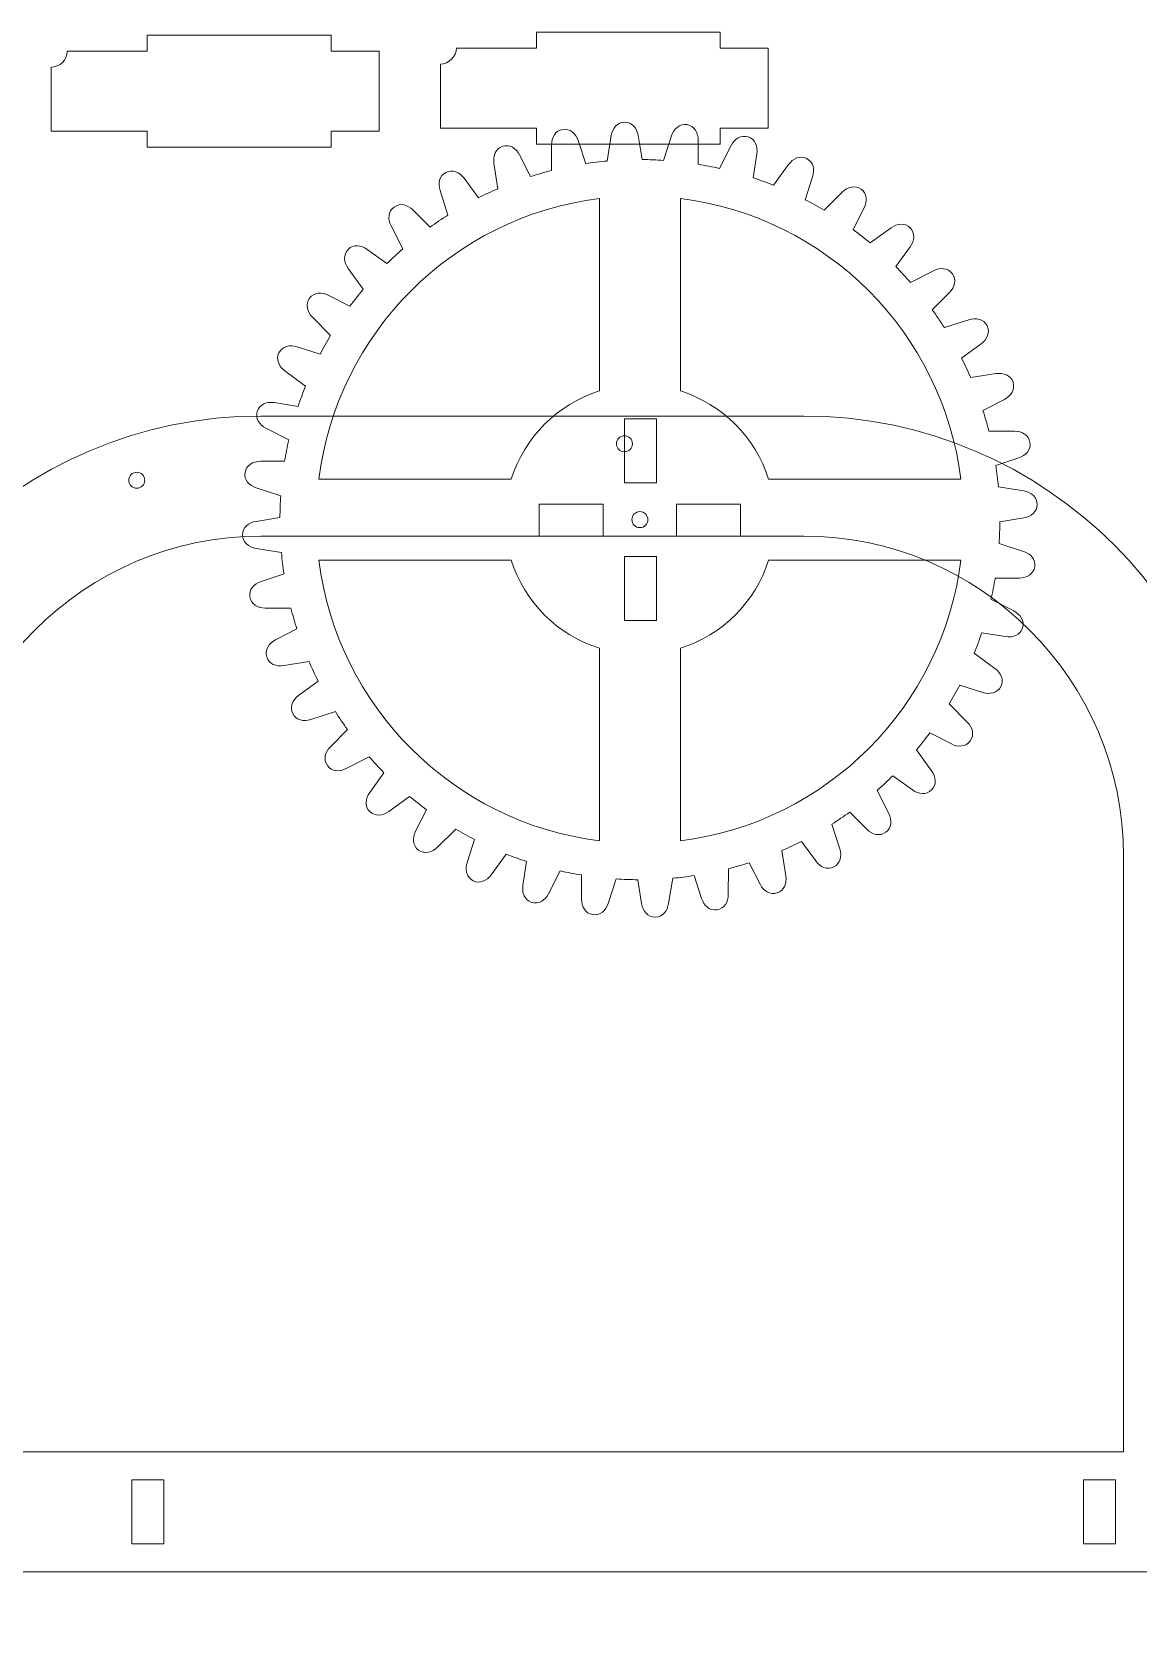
# Model space of a CAD drawing. Header units: centimetres. Extents: x -28.1 to 23.2, y -8.5 to 67.8.
# Drawn here: x -11.84 to 1.99, y 11.16 to 31.16 of the extents above; entities that cross this region are included whole.
import ezdxf

# ---------------------------------------------------------------- set-up
doc = ezdxf.new("R2010")
doc.units = ezdxf.units.CM
doc.header["$MEASUREMENT"] = 0
doc.layers.add('Layer 1', color=7, linetype='Continuous')

msp = doc.modelspace()

# ---------------------------------------------------------------- linework, layer by layer
at = {"layer": 'Layer 1', "color": 250, "lineweight": 9}
for points, knots in [([(-8.09646, 30.91839), (-8.09646, 30.91839), (-7.49646, 30.91839), (-7.49646, 30.91839), (-7.49646, 30.91839), (-7.49646, 30.91839), (-7.49646, 29.91839), (-7.49646, 29.91839), (-7.49646, 29.91839), (-7.49646, 29.91839), (-8.09646, 29.91839), (-8.09646, 29.91839), (-8.09646, 29.91839), (-8.09646, 29.91839), (-8.09646, 29.71839), (-8.09646, 29.71839), (-8.09646, 29.71839), (-8.09646, 29.71839), (-10.39646, 29.71839), (-10.39646, 29.71839), (-10.39646, 29.71839), (-10.39646, 29.71839), (-10.39646, 29.91839), (-10.39646, 29.91839), (-10.39646, 29.91839), (-10.39646, 29.91839), (-11.59646, 29.91839), (-11.59646, 29.91839), (-11.59646, 29.91839), (-11.59646, 29.91839), (-11.59646, 30.46839), (-11.59646, 30.46839), (-11.59646, 30.46839), (-11.59646, 30.46839), (-11.59646, 30.71839), (-11.59646, 30.71839), (-11.59646, 30.71839), (-11.486, 30.71839), (-11.39646, 30.80794), (-11.39646, 30.91839), (-11.39646, 30.91839), (-11.39646, 30.91839), (-11.14646, 30.91839), (-11.14646, 30.91839), (-11.14646, 30.91839), (-11.14646, 30.91839), (-10.39646, 30.91839), (-10.39646, 30.91839), (-10.39646, 30.91839), (-10.39646, 30.91839), (-10.39646, 31.11839), (-10.39646, 31.11839), (-10.39646, 31.11839), (-10.39646, 31.11839), (-8.09646, 31.11839), (-8.09646, 31.11839), (-8.09646, 31.11839), (-8.09646, 31.11839), (-8.09646, 30.91839), (-8.09646, 30.91839)], [0, 0, 0, 0, 0.0625, 0.0625, 0.0625, 0.0625, 0.125, 0.125, 0.125, 0.125, 0.1875, 0.1875, 0.1875, 0.1875, 0.25, 0.25, 0.25, 0.25, 0.3125, 0.3125, 0.3125, 0.3125, 0.375, 0.375, 0.375, 0.375, 0.4375, 0.4375, 0.4375, 0.4375, 0.5, 0.5, 0.5, 0.5, 0.5625, 0.5625, 0.5625, 0.5625, 0.625, 0.625, 0.625, 0.625, 0.6875, 0.6875, 0.6875, 0.6875, 0.75, 0.75, 0.75, 0.75, 0.8125, 0.8125, 0.8125, 0.8125, 0.875, 0.875, 0.875, 0.875, 1, 1, 1, 1]), ([(-3.23019, 30.95807), (-3.23019, 30.95807), (-2.63019, 30.95807), (-2.63019, 30.95807), (-2.63019, 30.95807), (-2.63019, 30.95807), (-2.63019, 29.95807), (-2.63019, 29.95807), (-2.63019, 29.95807), (-2.63019, 29.95807), (-3.23019, 29.95807), (-3.23019, 29.95807), (-3.23019, 29.95807), (-3.23019, 29.95807), (-3.23019, 29.75807), (-3.23019, 29.75807), (-3.23019, 29.75807), (-3.23019, 29.75807), (-5.53019, 29.75807), (-5.53019, 29.75807), (-5.53019, 29.75807), (-5.53019, 29.75807), (-5.53019, 29.95807), (-5.53019, 29.95807), (-5.53019, 29.95807), (-5.53019, 29.95807), (-6.73019, 29.95807), (-6.73019, 29.95807), (-6.73019, 29.95807), (-6.73019, 29.95807), (-6.73019, 30.50807), (-6.73019, 30.50807), (-6.73019, 30.50807), (-6.73019, 30.50807), (-6.73019, 30.75807), (-6.73019, 30.75807), (-6.73019, 30.75807), (-6.61973, 30.75807), (-6.53019, 30.84762), (-6.53019, 30.95807), (-6.53019, 30.95807), (-6.53019, 30.95807), (-6.28019, 30.95807), (-6.28019, 30.95807), (-6.28019, 30.95807), (-6.28019, 30.95807), (-5.53019, 30.95807), (-5.53019, 30.95807), (-5.53019, 30.95807), (-5.53019, 30.95807), (-5.53019, 31.15807), (-5.53019, 31.15807), (-5.53019, 31.15807), (-5.53019, 31.15807), (-3.23019, 31.15807), (-3.23019, 31.15807), (-3.23019, 31.15807), (-3.23019, 31.15807), (-3.23019, 30.95807), (-3.23019, 30.95807)], [0, 0, 0, 0, 0.0625, 0.0625, 0.0625, 0.0625, 0.125, 0.125, 0.125, 0.125, 0.1875, 0.1875, 0.1875, 0.1875, 0.25, 0.25, 0.25, 0.25, 0.3125, 0.3125, 0.3125, 0.3125, 0.375, 0.375, 0.375, 0.375, 0.4375, 0.4375, 0.4375, 0.4375, 0.5, 0.5, 0.5, 0.5, 0.5625, 0.5625, 0.5625, 0.5625, 0.625, 0.625, 0.625, 0.625, 0.6875, 0.6875, 0.6875, 0.6875, 0.75, 0.75, 0.75, 0.75, 0.8125, 0.8125, 0.8125, 0.8125, 0.875, 0.875, 0.875, 0.875, 1, 1, 1, 1]), ([(-4.20915, 29.56358), (-4.11861, 29.56306), (-4.02869, 29.55985), (-3.9395, 29.55405), (-3.9395, 29.55405), (-3.9395, 29.55405), (-3.8394, 29.85987), (-3.8394, 29.85987), (-3.8394, 29.85987), (-3.81052, 29.94808), (-3.73802, 30.01462), (-3.64642, 30.00008), (-3.64642, 30.00008), (-3.64642, 30.00008), (-3.64642, 30.00008), (-3.64642, 30.00008), (-3.64642, 30.00008), (-3.55477, 29.98555), (-3.50641, 29.89983), (-3.50619, 29.80707), (-3.50619, 29.80707), (-3.50619, 29.80707), (-3.50554, 29.50469), (-3.50554, 29.50469), (-3.50554, 29.50469), (-3.41624, 29.49011), (-3.32783, 29.4729), (-3.24039, 29.45314), (-3.24039, 29.45314), (-3.24039, 29.45314), (-3.09403, 29.73884), (-3.09403, 29.73884), (-3.09403, 29.73884), (-3.0517, 29.82145), (-2.96968, 29.87583), (-2.88149, 29.84714), (-2.88149, 29.84714), (-2.88149, 29.84714), (-2.88149, 29.84714), (-2.88149, 29.84714), (-2.88149, 29.84714), (-2.79324, 29.81845), (-2.75888, 29.72622), (-2.77318, 29.63457), (-2.77318, 29.63457), (-2.77318, 29.63457), (-2.81977, 29.33623), (-2.81977, 29.33623), (-2.81977, 29.33623), (-2.73399, 29.3078), (-2.64934, 29.27688), (-2.56594, 29.24351), (-2.56594, 29.24351), (-2.56594, 29.24351), (-2.37676, 29.5027), (-2.37676, 29.5027), (-2.37676, 29.5027), (-2.32203, 29.57767), (-2.23252, 29.61855), (-2.1499, 29.57642), (-2.1499, 29.57642), (-2.1499, 29.57642), (-2.1499, 29.57642), (-2.1499, 29.57642), (-2.1499, 29.57642), (-2.06722, 29.53428), (-2.04771, 29.43781), (-2.07618, 29.34952), (-2.07618, 29.34952), (-2.07618, 29.34952), (-2.16899, 29.06176), (-2.16899, 29.06176), (-2.16899, 29.06176), (-2.08893, 29.02027), (-2.01027, 28.97647), (-1.93312, 28.9304), (-1.93312, 28.9304), (-1.93312, 28.9304), (-1.70527, 29.15726), (-1.70527, 29.15726), (-1.70527, 29.15726), (-1.63948, 29.22275), (-1.54468, 29.24912), (-1.46967, 29.19459), (-1.46967, 29.19459), (-1.46967, 29.19459), (-1.46967, 29.19459), (-1.46967, 29.19459), (-1.46967, 29.19459), (-1.3946, 29.14003), (-1.39042, 29.0417), (-1.43235, 28.95895), (-1.43235, 28.95895), (-1.43235, 28.95895), (-1.56941, 28.68851), (-1.56941, 28.68851), (-1.56941, 28.68851), (-1.49701, 28.63513), (-1.42624, 28.57968), (-1.35724, 28.52216), (-1.35724, 28.52216), (-1.35724, 28.52216), (-1.09608, 28.71103), (-1.09608, 28.71103), (-1.09608, 28.71103), (-1.02086, 28.76542), (-0.9231, 28.77664), (-0.85754, 28.71105), (-0.85754, 28.71105), (-0.85754, 28.71105), (-0.85754, 28.71105), (-0.85754, 28.71105), (-0.85754, 28.71105), (-0.79193, 28.64541), (-0.80319, 28.54764), (-0.85754, 28.47247), (-0.85754, 28.47247), (-0.85754, 28.47247), (-1.0355, 28.22641), (-1.0355, 28.22641), (-1.0355, 28.22641), (-0.97238, 28.1625), (-0.91109, 28.09679), (-0.85185, 28.02922), (-0.85185, 28.02922), (-0.85185, 28.02922), (-0.5642, 28.175), (-0.5642, 28.175), (-0.5642, 28.175), (-0.4814, 28.21695), (-0.38308, 28.21274), (-0.32859, 28.1377), (-0.32859, 28.1377), (-0.32859, 28.1377), (-0.32859, 28.1377), (-0.32859, 28.1377), (-0.32859, 28.1377), (-0.27406, 28.06261), (-0.30047, 27.9678), (-0.36591, 27.90206), (-0.36591, 27.90206), (-0.36591, 27.90206), (-0.57995, 27.68709), (-0.57995, 27.68709), (-0.57995, 27.68709), (-0.52754, 27.61415), (-0.47722, 27.53963), (-0.42916, 27.46352), (-0.42916, 27.46352), (-0.42916, 27.46352), (-0.12273, 27.56236), (-0.12273, 27.56236), (-0.12273, 27.56236), (-0.03439, 27.59084), (0.06206, 27.5713), (0.10414, 27.48866), (0.10414, 27.48866), (0.10414, 27.48866), (0.10414, 27.48866), (0.10414, 27.48866), (0.10414, 27.48866), (0.14626, 27.40597), (0.10534, 27.31646), (0.03042, 27.26176), (0.03042, 27.26176), (0.03042, 27.26176), (-0.21414, 27.08327), (-0.21414, 27.08327), (-0.21414, 27.08327), (-0.17378, 27.00304), (-0.13562, 26.92151), (-0.10001, 26.83862), (-0.10001, 26.83862), (-0.10001, 26.83862), (0.21748, 26.8882), (0.21748, 26.8882), (0.21748, 26.8882), (0.30918, 26.90251), (0.40139, 26.86812), (0.43003, 26.77992), (0.43003, 26.77992), (0.43003, 26.77992), (0.43003, 26.77992), (0.43003, 26.77992), (0.43003, 26.77992), (0.45869, 26.69166), (0.40427, 26.60965), (0.32172, 26.56734), (0.32172, 26.56734), (0.32172, 26.56734), (0.05268, 26.42953), (0.05268, 26.42953), (0.05268, 26.42953), (0.07988, 26.34402), (0.10468, 26.25745), (0.12683, 26.16982), (0.12683, 26.16982), (0.12683, 26.16982), (0.44804, 26.16912), (0.44804, 26.16912), (0.44804, 26.16912), (0.54085, 26.16891), (0.62654, 26.12052), (0.64103, 26.02892), (0.64103, 26.02892), (0.64103, 26.02892), (0.64103, 26.02892), (0.64103, 26.02892), (0.64103, 26.02892), (0.65553, 25.93727), (0.58895, 25.86478), (0.5008, 25.83591), (0.5008, 25.83591), (0.5008, 25.83591), (0.21299, 25.74171), (0.21299, 25.74171), (0.21299, 25.74171), (0.22636, 25.65321), (0.23746, 25.56396), (0.2456, 25.47385), (0.2456, 25.47385), (0.2456, 25.47385), (0.56327, 25.42283), (0.56327, 25.42283), (0.56327, 25.42283), (0.6549, 25.4081), (0.73197, 25.3469), (0.73195, 25.25416), (0.73195, 25.25416), (0.73195, 25.25416), (0.73195, 25.25416), (0.73195, 25.25416), (0.73195, 25.25416), (0.73193, 25.16137), (0.65483, 25.10019), (0.56325, 25.08547), (0.56325, 25.08547), (0.56325, 25.08547), (0.2643, 25.03746), (0.2643, 25.03746), (0.2643, 25.03746), (0.26378, 24.94688), (0.26059, 24.85694), (0.25478, 24.76771), (0.25478, 24.76771), (0.25478, 24.76771), (0.56034, 24.6677), (0.56034, 24.6677), (0.56034, 24.6677), (0.64853, 24.63882), (0.71508, 24.56631), (0.70055, 24.47472), (0.70055, 24.47472), (0.70055, 24.47472), (0.70055, 24.47472), (0.70055, 24.47472), (0.70055, 24.47472), (0.68602, 24.38307), (0.6003, 24.33471), (0.50754, 24.3345), (0.50754, 24.3345), (0.50754, 24.3345), (0.20541, 24.33385), (0.20541, 24.33385), (0.20541, 24.33385), (0.19083, 24.24451), (0.17362, 24.15605), (0.15385, 24.06856), (0.15385, 24.06856), (0.15385, 24.06856), (0.43931, 23.92233), (0.43931, 23.92233), (0.43931, 23.92233), (0.5219, 23.88), (0.57629, 23.79798), (0.54761, 23.70979), (0.54761, 23.70979), (0.54761, 23.70979), (0.54761, 23.70979), (0.54761, 23.70979), (0.54761, 23.70979), (0.51892, 23.62154), (0.42669, 23.58718), (0.33504, 23.60149), (0.33504, 23.60149), (0.33504, 23.60149), (0.03694, 23.64804), (0.03694, 23.64804), (0.03694, 23.64804), (0.0085, 23.56222), (-0.02244, 23.47754), (-0.05583, 23.3941), (-0.05583, 23.3941), (-0.05583, 23.3941), (0.20317, 23.20506), (0.20317, 23.20506), (0.20317, 23.20506), (0.27812, 23.15034), (0.31901, 23.06082), (0.27689, 22.9782), (0.27689, 22.9782), (0.27689, 22.9782), (0.27689, 22.9782), (0.27689, 22.9782), (0.27689, 22.9782), (0.23475, 22.89552), (0.13828, 22.87601), (0.05, 22.90449), (0.05, 22.90449), (0.05, 22.90449), (-0.23759, 22.99724), (-0.23759, 22.99724), (-0.23759, 22.99724), (-0.27909, 22.91716), (-0.3229, 22.83847), (-0.36899, 22.76129), (-0.36899, 22.76129), (-0.36899, 22.76129), (-0.14227, 22.53357), (-0.14227, 22.53357), (-0.14227, 22.53357), (-0.0768, 22.46779), (-0.05042, 22.37298), (-0.10494, 22.29797), (-0.10494, 22.29797), (-0.10494, 22.29797), (-0.10494, 22.29797), (-0.10494, 22.29797), (-0.10494, 22.29797), (-0.1595, 22.2229), (-0.25782, 22.21872), (-0.34056, 22.26066), (-0.34056, 22.26066), (-0.34056, 22.26066), (-0.61085, 22.39764), (-0.61085, 22.39764), (-0.61085, 22.39764), (-0.66425, 22.32522), (-0.71972, 22.25442), (-0.77726, 22.1854), (-0.77726, 22.1854), (-0.77726, 22.1854), (-0.58849, 21.92438), (-0.58849, 21.92438), (-0.58849, 21.92438), (-0.53411, 21.84917), (-0.52289, 21.7514), (-0.58847, 21.68584), (-0.58847, 21.68584), (-0.58847, 21.68584), (-0.58847, 21.68584), (-0.58847, 21.68584), (-0.58847, 21.68584), (-0.65411, 21.62023), (-0.75188, 21.63149), (-0.82704, 21.68585), (-0.82704, 21.68585), (-0.82704, 21.68585), (-1.073, 21.86374), (-1.073, 21.86374), (-1.073, 21.86374), (-1.13692, 21.8006), (-1.20266, 21.7393), (-1.27025, 21.68006), (-1.27025, 21.68006), (-1.27025, 21.68006), (-1.12452, 21.3925), (-1.12452, 21.3925), (-1.12452, 21.3925), (-1.08258, 21.30971), (-1.08679, 21.21139), (-1.16182, 21.15689), (-1.16182, 21.15689), (-1.16182, 21.15689), (-1.16182, 21.15689), (-1.16182, 21.15689), (-1.16182, 21.15689), (-1.23691, 21.10236), (-1.33172, 21.12877), (-1.39745, 21.19422), (-1.39745, 21.19422), (-1.39745, 21.19422), (-1.6124, 21.40824), (-1.6124, 21.40824), (-1.6124, 21.40824), (-1.68534, 21.35584), (-1.75987, 21.3055), (-1.83598, 21.25744), (-1.83598, 21.25744), (-1.83598, 21.25744), (-1.73716, 20.95102), (-1.73716, 20.95102), (-1.73716, 20.95102), (-1.70868, 20.86269), (-1.72822, 20.76624), (-1.81086, 20.72415), (-1.81086, 20.72415), (-1.81086, 20.72415), (-1.81086, 20.72415), (-1.81086, 20.72415), (-1.81086, 20.72415), (-1.89355, 20.68203), (-1.98306, 20.72295), (-2.03774, 20.79788), (-2.03774, 20.79788), (-2.03774, 20.79788), (-2.21623, 21.04242), (-2.21623, 21.04242), (-2.21623, 21.04242), (-2.29647, 21.00207), (-2.378, 20.9639), (-2.4609, 20.92829), (-2.4609, 20.92829), (-2.4609, 20.92829), (-2.41132, 20.61081), (-2.41132, 20.61081), (-2.41132, 20.61081), (-2.39701, 20.51912), (-2.43139, 20.42691), (-2.5196, 20.39826), (-2.5196, 20.39826), (-2.5196, 20.39826), (-2.5196, 20.39826), (-2.5196, 20.39826), (-2.5196, 20.39826), (-2.60786, 20.3696), (-2.68987, 20.42402), (-2.73215, 20.50658), (-2.73215, 20.50658), (-2.73215, 20.50658), (-2.86998, 20.77563), (-2.86998, 20.77563), (-2.86998, 20.77563), (-2.95549, 20.74843), (-3.04206, 20.72361), (-3.1297, 20.70147), (-3.1297, 20.70147), (-3.1297, 20.70147), (-3.1304, 20.38025), (-3.1304, 20.38025), (-3.1304, 20.38025), (-3.13061, 20.28745), (-3.17899, 20.20176), (-3.2706, 20.18726), (-3.2706, 20.18726), (-3.2706, 20.18726), (-3.2706, 20.18726), (-3.2706, 20.18726), (-3.2706, 20.18726), (-3.36225, 20.17276), (-3.43474, 20.23934), (-3.46358, 20.32749), (-3.46358, 20.32749), (-3.46358, 20.32749), (-3.5578, 20.61531), (-3.5578, 20.61531), (-3.5578, 20.61531), (-3.6463, 20.60194), (-3.73555, 20.59083), (-3.82567, 20.58269), (-3.82567, 20.58269), (-3.82567, 20.58269), (-3.87669, 20.26502), (-3.87669, 20.26502), (-3.87669, 20.26502), (-3.89142, 20.1734), (-3.95261, 20.09633), (-4.04536, 20.09634), (-4.04536, 20.09634), (-4.04536, 20.09634), (-4.04536, 20.09634), (-4.04536, 20.09634), (-4.04536, 20.09634), (-4.13815, 20.09635), (-4.19933, 20.17346), (-4.21402, 20.26503), (-4.21402, 20.26503), (-4.21402, 20.26503), (-4.26205, 20.56399), (-4.26205, 20.56399), (-4.26205, 20.56399), (-4.35263, 20.56451), (-4.44258, 20.5677), (-4.53181, 20.57351), (-4.53181, 20.57351), (-4.53181, 20.57351), (-4.63182, 20.26795), (-4.63182, 20.26795), (-4.63182, 20.26795), (-4.6607, 20.17977), (-4.73319, 20.11322), (-4.8248, 20.12774), (-4.8248, 20.12774), (-4.8248, 20.12774), (-4.8248, 20.12774), (-4.8248, 20.12774), (-4.8248, 20.12774), (-4.91645, 20.14226), (-4.96481, 20.22799), (-4.965, 20.32074), (-4.965, 20.32074), (-4.965, 20.32074), (-4.96566, 20.62287), (-4.96566, 20.62287), (-4.96566, 20.62287), (-5.05501, 20.63745), (-5.14348, 20.65467), (-5.23097, 20.67444), (-5.23097, 20.67444), (-5.23097, 20.67444), (-5.37719, 20.38898), (-5.37719, 20.38898), (-5.37719, 20.38898), (-5.41951, 20.3064), (-5.50152, 20.25201), (-5.58973, 20.28068), (-5.58973, 20.28068), (-5.58973, 20.28068), (-5.58973, 20.28068), (-5.58973, 20.28068), (-5.58973, 20.28068), (-5.67798, 20.30936), (-5.71234, 20.4016), (-5.69801, 20.49324), (-5.69801, 20.49324), (-5.69801, 20.49324), (-5.65147, 20.79133), (-5.65147, 20.79133), (-5.65147, 20.79133), (-5.73729, 20.81977), (-5.82198, 20.85073), (-5.90543, 20.88412), (-5.90543, 20.88412), (-5.90543, 20.88412), (-6.09446, 20.62512), (-6.09446, 20.62512), (-6.09446, 20.62512), (-6.14917, 20.55018), (-6.23868, 20.50928), (-6.32132, 20.5514), (-6.32132, 20.5514), (-6.32132, 20.5514), (-6.32132, 20.5514), (-6.32132, 20.5514), (-6.32132, 20.5514), (-6.404, 20.59353), (-6.42351, 20.69001), (-6.39502, 20.77828), (-6.39502, 20.77828), (-6.39502, 20.77828), (-6.30227, 21.06588), (-6.30227, 21.06588), (-6.30227, 21.06588), (-6.38235, 21.10739), (-6.46105, 21.15121), (-6.53823, 21.1973), (-6.53823, 21.1973), (-6.53823, 21.1973), (-6.76595, 20.97056), (-6.76595, 20.97056), (-6.76595, 20.97056), (-6.83171, 20.9051), (-6.92652, 20.8787), (-7.00155, 20.93323), (-7.00155, 20.93323), (-7.00155, 20.93323), (-7.00155, 20.93323), (-7.00155, 20.93323), (-7.00155, 20.93323), (-7.07662, 20.98778), (-7.0808, 21.08612), (-7.03885, 21.16885), (-7.03885, 21.16885), (-7.03885, 21.16885), (-6.90187, 21.43915), (-6.90187, 21.43915), (-6.90187, 21.43915), (-6.97429, 21.49254), (-7.0451, 21.54802), (-7.11412, 21.60557), (-7.11412, 21.60557), (-7.11412, 21.60557), (-7.37514, 21.41679), (-7.37514, 21.41679), (-7.37514, 21.41679), (-7.45033, 21.36242), (-7.5481, 21.35118), (-7.61368, 21.41677), (-7.61368, 21.41677), (-7.61368, 21.41677), (-7.61368, 21.41677), (-7.61368, 21.41677), (-7.61368, 21.41677), (-7.67929, 21.4824), (-7.66803, 21.58018), (-7.61366, 21.65533), (-7.61366, 21.65533), (-7.61366, 21.65533), (-7.43577, 21.90131), (-7.43577, 21.90131), (-7.43577, 21.90131), (-7.49891, 21.96524), (-7.56021, 22.03097), (-7.61946, 22.09856), (-7.61946, 22.09856), (-7.61946, 22.09856), (-7.90702, 21.95282), (-7.90702, 21.95282), (-7.90702, 21.95282), (-7.98979, 21.91088), (-8.08812, 21.91508), (-8.14263, 21.99012), (-8.14263, 21.99012), (-8.14263, 21.99012), (-8.14263, 21.99012), (-8.14263, 21.99012), (-8.14263, 21.99012), (-8.19716, 22.0652), (-8.17075, 22.16002), (-8.10529, 22.22574), (-8.10529, 22.22574), (-8.10529, 22.22574), (-7.89127, 22.44069), (-7.89127, 22.44069), (-7.89127, 22.44069), (-7.94368, 22.51364), (-7.99402, 22.58817), (-8.04208, 22.66429), (-8.04208, 22.66429), (-8.04208, 22.66429), (-8.3485, 22.56546), (-8.3485, 22.56546), (-8.3485, 22.56546), (-8.43681, 22.53698), (-8.53328, 22.55651), (-8.57537, 22.63916), (-8.57537, 22.63916), (-8.57537, 22.63916), (-8.57537, 22.63916), (-8.57537, 22.63916), (-8.57537, 22.63916), (-8.61749, 22.72184), (-8.57657, 22.81136), (-8.50164, 22.86603), (-8.50164, 22.86603), (-8.50164, 22.86603), (-8.25709, 23.04452), (-8.25709, 23.04452), (-8.25709, 23.04452), (-8.29745, 23.12477), (-8.33562, 23.20631), (-8.37123, 23.28921), (-8.37123, 23.28921), (-8.37123, 23.28921), (-8.68871, 23.23962), (-8.68871, 23.23962), (-8.68871, 23.23962), (-8.78039, 23.2253), (-8.87261, 23.25968), (-8.90126, 23.3479), (-8.90126, 23.3479), (-8.90126, 23.3479), (-8.90126, 23.3479), (-8.90126, 23.3479), (-8.90126, 23.3479), (-8.92992, 23.43615), (-8.8755, 23.51817), (-8.79294, 23.56044), (-8.79294, 23.56044), (-8.79294, 23.56044), (-8.52389, 23.69827), (-8.52389, 23.69827), (-8.52389, 23.69827), (-8.5511, 23.78378), (-8.5759, 23.87036), (-8.59805, 23.95801), (-8.59805, 23.95801), (-8.59805, 23.95801), (-8.91927, 23.9587), (-8.91927, 23.9587), (-8.91927, 23.9587), (-9.01206, 23.9589), (-9.09776, 24.00728), (-9.11226, 24.0989), (-9.11226, 24.0989), (-9.11226, 24.0989), (-9.11226, 24.0989), (-9.11226, 24.0989), (-9.11226, 24.0989), (-9.12676, 24.19054), (-9.06018, 24.26304), (-8.97203, 24.29187), (-8.97203, 24.29187), (-8.97203, 24.29187), (-8.68421, 24.38609), (-8.68421, 24.38609), (-8.68421, 24.38609), (-8.69758, 24.4746), (-8.70869, 24.56386), (-8.71683, 24.65398), (-8.71683, 24.65398), (-8.71683, 24.65398), (-9.0345, 24.70499), (-9.0345, 24.70499), (-9.0345, 24.70499), (-9.12611, 24.71971), (-9.20319, 24.7809), (-9.20318, 24.87366), (-9.20318, 24.87366), (-9.20318, 24.87366), (-9.20318, 24.87366), (-9.20318, 24.87366), (-9.20318, 24.87366), (-9.20317, 24.96644), (-9.12606, 25.02763), (-9.03449, 25.04231), (-9.03449, 25.04231), (-9.03449, 25.04231), (-8.73553, 25.09034), (-8.73553, 25.09034), (-8.73553, 25.09034), (-8.73501, 25.18093), (-8.73182, 25.27088), (-8.72601, 25.36012), (-8.72601, 25.36012), (-8.72601, 25.36012), (-9.03157, 25.46012), (-9.03157, 25.46012), (-9.03157, 25.46012), (-9.11974, 25.48899), (-9.1863, 25.56148), (-9.17178, 25.6531), (-9.17178, 25.6531), (-9.17178, 25.6531), (-9.17178, 25.6531), (-9.17178, 25.6531), (-9.17178, 25.6531), (-9.15726, 25.74474), (-9.07153, 25.79311), (-8.97879, 25.79329), (-8.97879, 25.79329), (-8.97879, 25.79329), (-8.67665, 25.79395), (-8.67665, 25.79395), (-8.67665, 25.79395), (-8.66206, 25.88331), (-8.64485, 25.97178), (-8.62508, 26.05928), (-8.62508, 26.05928), (-8.62508, 26.05928), (-8.91054, 26.20549), (-8.91054, 26.20549), (-8.91054, 26.20549), (-8.99311, 26.2478), (-9.04751, 26.32981), (-9.01884, 26.41803), (-9.01884, 26.41803), (-9.01884, 26.41803), (-9.01884, 26.41803), (-9.01884, 26.41803), (-9.01884, 26.41803), (-8.99016, 26.50627), (-8.89792, 26.54064), (-8.80629, 26.52631), (-8.80629, 26.52631), (-8.80629, 26.52631), (-8.50819, 26.47976), (-8.50819, 26.47976), (-8.50819, 26.47976), (-8.47974, 26.56559), (-8.44879, 26.65029), (-8.4154, 26.73375), (-8.4154, 26.73375), (-8.4154, 26.73375), (-8.6744, 26.92276), (-8.6744, 26.92276), (-8.6744, 26.92276), (-8.74934, 26.97746), (-8.79024, 27.06697), (-8.74812, 27.14962), (-8.74812, 27.14962), (-8.74812, 27.14962), (-8.74812, 27.14962), (-8.74812, 27.14962), (-8.74812, 27.14962), (-8.70599, 27.23229), (-8.60951, 27.25181), (-8.52125, 27.22332), (-8.52125, 27.22332), (-8.52125, 27.22332), (-8.23367, 27.13056), (-8.23367, 27.13056), (-8.23367, 27.13056), (-8.19215, 27.21066), (-8.14833, 27.28937), (-8.10223, 27.36656), (-8.10223, 27.36656), (-8.10223, 27.36656), (-8.32896, 27.59425), (-8.32896, 27.59425), (-8.32896, 27.59425), (-8.39442, 27.66), (-8.42082, 27.75481), (-8.36629, 27.82985), (-8.36629, 27.82985), (-8.36629, 27.82985), (-8.36629, 27.82985), (-8.36629, 27.82985), (-8.36629, 27.82985), (-8.31174, 27.90491), (-8.2134, 27.9091), (-8.13068, 27.86716), (-8.13068, 27.86716), (-8.13068, 27.86716), (-7.86039, 27.73017), (-7.86039, 27.73017), (-7.86039, 27.73017), (-7.80698, 27.8026), (-7.75151, 27.87342), (-7.69395, 27.94245), (-7.69395, 27.94245), (-7.69395, 27.94245), (-7.88273, 28.20344), (-7.88273, 28.20344), (-7.88273, 28.20344), (-7.9371, 28.27862), (-7.94834, 28.37639), (-7.88275, 28.44198), (-7.88275, 28.44198), (-7.88275, 28.44198), (-7.88275, 28.44198), (-7.88275, 28.44198), (-7.88275, 28.44198), (-7.81713, 28.50758), (-7.71934, 28.49633), (-7.6442, 28.44197), (-7.6442, 28.44197), (-7.6442, 28.44197), (-7.39824, 28.26407), (-7.39824, 28.26407), (-7.39824, 28.26407), (-7.33431, 28.32721), (-7.26855, 28.38853), (-7.20095, 28.44779), (-7.20095, 28.44779), (-7.20095, 28.44779), (-7.3467, 28.73532), (-7.3467, 28.73532), (-7.3467, 28.73532), (-7.38864, 28.81808), (-7.38444, 28.91641), (-7.3094, 28.97093), (-7.3094, 28.97093), (-7.3094, 28.97093), (-7.3094, 28.97093), (-7.3094, 28.97093), (-7.3094, 28.97093), (-7.23433, 29.02546), (-7.1395, 28.99905), (-7.07379, 28.9336), (-7.07379, 28.9336), (-7.07379, 28.9336), (-6.85885, 28.71958), (-6.85885, 28.71958), (-6.85885, 28.71958), (-6.78589, 28.772), (-6.71135, 28.82234), (-6.63522, 28.87041), (-6.63522, 28.87041), (-6.63522, 28.87041), (-6.73406, 29.1768), (-6.73406, 29.1768), (-6.73406, 29.1768), (-6.76254, 29.2651), (-6.74301, 29.36156), (-6.66036, 29.40367), (-6.66036, 29.40367), (-6.66036, 29.40367), (-6.66036, 29.40367), (-6.66036, 29.40367), (-6.66036, 29.40367), (-6.57769, 29.44579), (-6.48816, 29.40487), (-6.43349, 29.32995), (-6.43349, 29.32995), (-6.43349, 29.32995), (-6.25502, 29.08539), (-6.25502, 29.08539), (-6.25502, 29.08539), (-6.17476, 29.12576), (-6.09321, 29.16393), (-6.0103, 29.19955), (-6.0103, 29.19955), (-6.0103, 29.19955), (-6.0599, 29.51701), (-6.0599, 29.51701), (-6.0599, 29.51701), (-6.07422, 29.60868), (-6.03984, 29.70089), (-5.95162, 29.72956), (-5.95162, 29.72956), (-5.95162, 29.72956), (-5.95162, 29.72956), (-5.95162, 29.72956), (-5.95162, 29.72956), (-5.86338, 29.75822), (-5.78135, 29.7038), (-5.73908, 29.62125), (-5.73908, 29.62125), (-5.73908, 29.62125), (-5.60127, 29.3522), (-5.60127, 29.3522), (-5.60127, 29.3522), (-5.51574, 29.37941), (-5.42915, 29.40422), (-5.34149, 29.42637), (-5.34149, 29.42637), (-5.34149, 29.42637), (-5.34082, 29.74757), (-5.34082, 29.74757), (-5.34082, 29.74757), (-5.34062, 29.84035), (-5.29224, 29.92604), (-5.20062, 29.94056), (-5.20062, 29.94056), (-5.20062, 29.94056), (-5.20062, 29.94056), (-5.20062, 29.94056), (-5.20062, 29.94056), (-5.10899, 29.95506), (-5.03648, 29.88848), (-5.00764, 29.80034), (-5.00764, 29.80034), (-5.00764, 29.80034), (-4.91345, 29.51252), (-4.91345, 29.51252), (-4.91345, 29.51252), (-4.82493, 29.52589), (-4.73565, 29.537), (-4.64552, 29.54514), (-4.64552, 29.54514), (-4.64552, 29.54514), (-4.59453, 29.8628), (-4.59453, 29.8628), (-4.59453, 29.8628), (-4.57982, 29.95441), (-4.51863, 30.03147), (-4.42586, 30.03148), (-4.42586, 30.03148), (-4.42586, 30.03148), (-4.42586, 30.03148), (-4.42586, 30.03148), (-4.42586, 30.03148), (-4.33309, 30.03147), (-4.27189, 29.95436), (-4.25719, 29.8628), (-4.25719, 29.8628), (-4.25719, 29.8628), (-4.20915, 29.56358), (-4.20915, 29.56358)], [0, 0, 0, 0, 0.00414938, 0.00414938, 0.00414938, 0.00414938, 0.00829876, 0.00829876, 0.00829876, 0.00829876, 0.01244813, 0.01244813, 0.01244813, 0.01244813, 0.01659751, 0.01659751, 0.01659751, 0.01659751, 0.02074689, 0.02074689, 0.02074689, 0.02074689, 0.02489627, 0.02489627, 0.02489627, 0.02489627, 0.02904564, 0.02904564, 0.02904564, 0.02904564, 0.03319502, 0.03319502, 0.03319502, 0.03319502, 0.0373444, 0.0373444, 0.0373444, 0.0373444, 0.04149378, 0.04149378, 0.04149378, 0.04149378, 0.04564315, 0.04564315, 0.04564315, 0.04564315, 0.04979253, 0.04979253, 0.04979253, 0.04979253, 0.05394191, 0.05394191, 0.05394191, 0.05394191, 0.05809129, 0.05809129, 0.05809129, 0.05809129, 0.06224066, 0.06224066, 0.06224066, 0.06224066, 0.06639004, 0.06639004, 0.06639004, 0.06639004, 0.07053942, 0.07053942, 0.07053942, 0.07053942, 0.0746888, 0.0746888, 0.0746888, 0.0746888, 0.07883817, 0.07883817, 0.07883817, 0.07883817, 0.08298755, 0.08298755, 0.08298755, 0.08298755, 0.08713693, 0.08713693, 0.08713693, 0.08713693, 0.09128631, 0.09128631, 0.09128631, 0.09128631, 0.09543568, 0.09543568, 0.09543568, 0.09543568, 0.09958506, 0.09958506, 0.09958506, 0.09958506, 0.10373444, 0.10373444, 0.10373444, 0.10373444, 0.10788382, 0.10788382, 0.10788382, 0.10788382, 0.1120332, 0.1120332, 0.1120332, 0.1120332, 0.11618257, 0.11618257, 0.11618257, 0.11618257, 0.12033195, 0.12033195, 0.12033195, 0.12033195, 0.12448133, 0.12448133, 0.12448133, 0.12448133, 0.12863071, 0.12863071, 0.12863071, 0.12863071, 0.13278008, 0.13278008, 0.13278008, 0.13278008, 0.13692946, 0.13692946, 0.13692946, 0.13692946, 0.14107884, 0.14107884, 0.14107884, 0.14107884, 0.14522822, 0.14522822, 0.14522822, 0.14522822, 0.14937759, 0.14937759, 0.14937759, 0.14937759, 0.15352697, 0.15352697, 0.15352697, 0.15352697, 0.15767635, 0.15767635, 0.15767635, 0.15767635, 0.16182573, 0.16182573, 0.16182573, 0.16182573, 0.1659751, 0.1659751, 0.1659751, 0.1659751, 0.17012448, 0.17012448, 0.17012448, 0.17012448, 0.17427386, 0.17427386, 0.17427386, 0.17427386, 0.17842324, 0.17842324, 0.17842324, 0.17842324, 0.18257261, 0.18257261, 0.18257261, 0.18257261, 0.18672199, 0.18672199, 0.18672199, 0.18672199, 0.19087137, 0.19087137, 0.19087137, 0.19087137, 0.19502075, 0.19502075, 0.19502075, 0.19502075, 0.19917012, 0.19917012, 0.19917012, 0.19917012, 0.2033195, 0.2033195, 0.2033195, 0.2033195, 0.20746888, 0.20746888, 0.20746888, 0.20746888, 0.21161826, 0.21161826, 0.21161826, 0.21161826, 0.21576763, 0.21576763, 0.21576763, 0.21576763, 0.21991701, 0.21991701, 0.21991701, 0.21991701, 0.22406639, 0.22406639, 0.22406639, 0.22406639, 0.22821577, 0.22821577, 0.22821577, 0.22821577, 0.23236515, 0.23236515, 0.23236515, 0.23236515, 0.23651452, 0.23651452, 0.23651452, 0.23651452, 0.2406639, 0.2406639, 0.2406639, 0.2406639, 0.24481328, 0.24481328, 0.24481328, 0.24481328, 0.24896266, 0.24896266, 0.24896266, 0.24896266, 0.25311203, 0.25311203, 0.25311203, 0.25311203, 0.25726141, 0.25726141, 0.25726141, 0.25726141, 0.26141079, 0.26141079, 0.26141079, 0.26141079, 0.26556017, 0.26556017, 0.26556017, 0.26556017, 0.26970954, 0.26970954, 0.26970954, 0.26970954, 0.27385892, 0.27385892, 0.27385892, 0.27385892, 0.2780083, 0.2780083, 0.2780083, 0.2780083, 0.28215768, 0.28215768, 0.28215768, 0.28215768, 0.28630705, 0.28630705, 0.28630705, 0.28630705, 0.29045643, 0.29045643, 0.29045643, 0.29045643, 0.29460581, 0.29460581, 0.29460581, 0.29460581, 0.29875519, 0.29875519, 0.29875519, 0.29875519, 0.30290456, 0.30290456, 0.30290456, 0.30290456, 0.30705394, 0.30705394, 0.30705394, 0.30705394, 0.31120332, 0.31120332, 0.31120332, 0.31120332, 0.3153527, 0.3153527, 0.3153527, 0.3153527, 0.31950207, 0.31950207, 0.31950207, 0.31950207, 0.32365145, 0.32365145, 0.32365145, 0.32365145, 0.32780083, 0.32780083, 0.32780083, 0.32780083, 0.33195021, 0.33195021, 0.33195021, 0.33195021, 0.33609959, 0.33609959, 0.33609959, 0.33609959, 0.34024896, 0.34024896, 0.34024896, 0.34024896, 0.34439834, 0.34439834, 0.34439834, 0.34439834, 0.34854772, 0.34854772, 0.34854772, 0.34854772, 0.3526971, 0.3526971, 0.3526971, 0.3526971, 0.35684647, 0.35684647, 0.35684647, 0.35684647, 0.36099585, 0.36099585, 0.36099585, 0.36099585, 0.36514523, 0.36514523, 0.36514523, 0.36514523, 0.36929461, 0.36929461, 0.36929461, 0.36929461, 0.37344398, 0.37344398, 0.37344398, 0.37344398, 0.37759336, 0.37759336, 0.37759336, 0.37759336, 0.38174274, 0.38174274, 0.38174274, 0.38174274, 0.38589212, 0.38589212, 0.38589212, 0.38589212, 0.39004149, 0.39004149, 0.39004149, 0.39004149, 0.39419087, 0.39419087, 0.39419087, 0.39419087, 0.39834025, 0.39834025, 0.39834025, 0.39834025, 0.40248963, 0.40248963, 0.40248963, 0.40248963, 0.406639, 0.406639, 0.406639, 0.406639, 0.41078838, 0.41078838, 0.41078838, 0.41078838, 0.41493776, 0.41493776, 0.41493776, 0.41493776, 0.41908714, 0.41908714, 0.41908714, 0.41908714, 0.42323651, 0.42323651, 0.42323651, 0.42323651, 0.42738589, 0.42738589, 0.42738589, 0.42738589, 0.43153527, 0.43153527, 0.43153527, 0.43153527, 0.43568465, 0.43568465, 0.43568465, 0.43568465, 0.43983402, 0.43983402, 0.43983402, 0.43983402, 0.4439834, 0.4439834, 0.4439834, 0.4439834, 0.44813278, 0.44813278, 0.44813278, 0.44813278, 0.45228216, 0.45228216, 0.45228216, 0.45228216, 0.45643154, 0.45643154, 0.45643154, 0.45643154, 0.46058091, 0.46058091, 0.46058091, 0.46058091, 0.46473029, 0.46473029, 0.46473029, 0.46473029, 0.46887967, 0.46887967, 0.46887967, 0.46887967, 0.47302905, 0.47302905, 0.47302905, 0.47302905, 0.47717842, 0.47717842, 0.47717842, 0.47717842, 0.4813278, 0.4813278, 0.4813278, 0.4813278, 0.48547718, 0.48547718, 0.48547718, 0.48547718, 0.48962656, 0.48962656, 0.48962656, 0.48962656, 0.49377593, 0.49377593, 0.49377593, 0.49377593, 0.49792531, 0.49792531, 0.49792531, 0.49792531, 0.50207469, 0.50207469, 0.50207469, 0.50207469, 0.50622407, 0.50622407, 0.50622407, 0.50622407, 0.51037344, 0.51037344, 0.51037344, 0.51037344, 0.51452282, 0.51452282, 0.51452282, 0.51452282, 0.5186722, 0.5186722, 0.5186722, 0.5186722, 0.52282158, 0.52282158, 0.52282158, 0.52282158, 0.52697095, 0.52697095, 0.52697095, 0.52697095, 0.53112033, 0.53112033, 0.53112033, 0.53112033, 0.53526971, 0.53526971, 0.53526971, 0.53526971, 0.53941909, 0.53941909, 0.53941909, 0.53941909, 0.54356846, 0.54356846, 0.54356846, 0.54356846, 0.54771784, 0.54771784, 0.54771784, 0.54771784, 0.55186722, 0.55186722, 0.55186722, 0.55186722, 0.5560166, 0.5560166, 0.5560166, 0.5560166, 0.56016598, 0.56016598, 0.56016598, 0.56016598, 0.56431535, 0.56431535, 0.56431535, 0.56431535, 0.56846473, 0.56846473, 0.56846473, 0.56846473, 0.57261411, 0.57261411, 0.57261411, 0.57261411, 0.57676349, 0.57676349, 0.57676349, 0.57676349, 0.58091286, 0.58091286, 0.58091286, 0.58091286, 0.58506224, 0.58506224, 0.58506224, 0.58506224, 0.58921162, 0.58921162, 0.58921162, 0.58921162, 0.593361, 0.593361, 0.593361, 0.593361, 0.59751037, 0.59751037, 0.59751037, 0.59751037, 0.60165975, 0.60165975, 0.60165975, 0.60165975, 0.60580913, 0.60580913, 0.60580913, 0.60580913, 0.60995851, 0.60995851, 0.60995851, 0.60995851, 0.61410788, 0.61410788, 0.61410788, 0.61410788, 0.61825726, 0.61825726, 0.61825726, 0.61825726, 0.62240664, 0.62240664, 0.62240664, 0.62240664, 0.62655602, 0.62655602, 0.62655602, 0.62655602, 0.63070539, 0.63070539, 0.63070539, 0.63070539, 0.63485477, 0.63485477, 0.63485477, 0.63485477, 0.63900415, 0.63900415, 0.63900415, 0.63900415, 0.64315353, 0.64315353, 0.64315353, 0.64315353, 0.6473029, 0.6473029, 0.6473029, 0.6473029, 0.65145228, 0.65145228, 0.65145228, 0.65145228, 0.65560166, 0.65560166, 0.65560166, 0.65560166, 0.65975104, 0.65975104, 0.65975104, 0.65975104, 0.66390041, 0.66390041, 0.66390041, 0.66390041, 0.66804979, 0.66804979, 0.66804979, 0.66804979, 0.67219917, 0.67219917, 0.67219917, 0.67219917, 0.67634855, 0.67634855, 0.67634855, 0.67634855, 0.68049793, 0.68049793, 0.68049793, 0.68049793, 0.6846473, 0.6846473, 0.6846473, 0.6846473, 0.68879668, 0.68879668, 0.68879668, 0.68879668, 0.69294606, 0.69294606, 0.69294606, 0.69294606, 0.69709544, 0.69709544, 0.69709544, 0.69709544, 0.70124481, 0.70124481, 0.70124481, 0.70124481, 0.70539419, 0.70539419, 0.70539419, 0.70539419, 0.70954357, 0.70954357, 0.70954357, 0.70954357, 0.71369295, 0.71369295, 0.71369295, 0.71369295, 0.71784232, 0.71784232, 0.71784232, 0.71784232, 0.7219917, 0.7219917, 0.7219917, 0.7219917, 0.72614108, 0.72614108, 0.72614108, 0.72614108, 0.73029046, 0.73029046, 0.73029046, 0.73029046, 0.73443983, 0.73443983, 0.73443983, 0.73443983, 0.73858921, 0.73858921, 0.73858921, 0.73858921, 0.74273859, 0.74273859, 0.74273859, 0.74273859, 0.74688797, 0.74688797, 0.74688797, 0.74688797, 0.75103734, 0.75103734, 0.75103734, 0.75103734, 0.75518672, 0.75518672, 0.75518672, 0.75518672, 0.7593361, 0.7593361, 0.7593361, 0.7593361, 0.76348548, 0.76348548, 0.76348548, 0.76348548, 0.76763485, 0.76763485, 0.76763485, 0.76763485, 0.77178423, 0.77178423, 0.77178423, 0.77178423, 0.77593361, 0.77593361, 0.77593361, 0.77593361, 0.78008299, 0.78008299, 0.78008299, 0.78008299, 0.78423237, 0.78423237, 0.78423237, 0.78423237, 0.78838174, 0.78838174, 0.78838174, 0.78838174, 0.79253112, 0.79253112, 0.79253112, 0.79253112, 0.7966805, 0.7966805, 0.7966805, 0.7966805, 0.80082988, 0.80082988, 0.80082988, 0.80082988, 0.80497925, 0.80497925, 0.80497925, 0.80497925, 0.80912863, 0.80912863, 0.80912863, 0.80912863, 0.81327801, 0.81327801, 0.81327801, 0.81327801, 0.81742739, 0.81742739, 0.81742739, 0.81742739, 0.82157676, 0.82157676, 0.82157676, 0.82157676, 0.82572614, 0.82572614, 0.82572614, 0.82572614, 0.82987552, 0.82987552, 0.82987552, 0.82987552, 0.8340249, 0.8340249, 0.8340249, 0.8340249, 0.83817427, 0.83817427, 0.83817427, 0.83817427, 0.84232365, 0.84232365, 0.84232365, 0.84232365, 0.84647303, 0.84647303, 0.84647303, 0.84647303, 0.85062241, 0.85062241, 0.85062241, 0.85062241, 0.85477178, 0.85477178, 0.85477178, 0.85477178, 0.85892116, 0.85892116, 0.85892116, 0.85892116, 0.86307054, 0.86307054, 0.86307054, 0.86307054, 0.86721992, 0.86721992, 0.86721992, 0.86721992, 0.87136929, 0.87136929, 0.87136929, 0.87136929, 0.87551867, 0.87551867, 0.87551867, 0.87551867, 0.87966805, 0.87966805, 0.87966805, 0.87966805, 0.88381743, 0.88381743, 0.88381743, 0.88381743, 0.8879668, 0.8879668, 0.8879668, 0.8879668, 0.89211618, 0.89211618, 0.89211618, 0.89211618, 0.89626556, 0.89626556, 0.89626556, 0.89626556, 0.90041494, 0.90041494, 0.90041494, 0.90041494, 0.90456432, 0.90456432, 0.90456432, 0.90456432, 0.90871369, 0.90871369, 0.90871369, 0.90871369, 0.91286307, 0.91286307, 0.91286307, 0.91286307, 0.91701245, 0.91701245, 0.91701245, 0.91701245, 0.92116183, 0.92116183, 0.92116183, 0.92116183, 0.9253112, 0.9253112, 0.9253112, 0.9253112, 0.92946058, 0.92946058, 0.92946058, 0.92946058, 0.93360996, 0.93360996, 0.93360996, 0.93360996, 0.93775934, 0.93775934, 0.93775934, 0.93775934, 0.94190871, 0.94190871, 0.94190871, 0.94190871, 0.94605809, 0.94605809, 0.94605809, 0.94605809, 0.95020747, 0.95020747, 0.95020747, 0.95020747, 0.95435685, 0.95435685, 0.95435685, 0.95435685, 0.95850622, 0.95850622, 0.95850622, 0.95850622, 0.9626556, 0.9626556, 0.9626556, 0.9626556, 0.96680498, 0.96680498, 0.96680498, 0.96680498, 0.97095436, 0.97095436, 0.97095436, 0.97095436, 0.97510373, 0.97510373, 0.97510373, 0.97510373, 0.97925311, 0.97925311, 0.97925311, 0.97925311, 0.98340249, 0.98340249, 0.98340249, 0.98340249, 0.98755187, 0.98755187, 0.98755187, 0.98755187, 0.99170124, 0.99170124, 0.99170124, 0.99170124, 1, 1, 1, 1]), ([(-4.74128, 26.67224), (-4.74128, 26.67224), (-4.74128, 29.0777), (-4.74128, 29.0777), (-4.74128, 29.0777), (-6.57109, 28.84949), (-8.02134, 27.39939), (-8.24953, 25.56958), (-8.24953, 25.56958), (-8.24953, 25.56958), (-5.84394, 25.56958), (-5.84394, 25.56958), (-5.84394, 25.56958), (-5.67928, 26.09377), (-5.26547, 26.50758), (-4.74128, 26.67224)], [0, 0, 0, 0, 0.2, 0.2, 0.2, 0.2, 0.4, 0.4, 0.4, 0.4, 0.6, 0.6, 0.6, 0.6, 1, 1, 1, 1]), ([(-3.72994, 29.0777), (-3.72994, 29.0777), (-3.72994, 26.67224), (-3.72994, 26.67224), (-3.72994, 26.67224), (-3.20575, 26.50758), (-2.79194, 26.09377), (-2.62728, 25.56958), (-2.62728, 25.56958), (-2.62728, 25.56958), (-0.2217, 25.56958), (-0.2217, 25.56958), (-0.2217, 25.56958), (-0.44988, 27.39939), (-1.90013, 28.84949), (-3.72994, 29.0777)], [0, 0, 0, 0, 0.2, 0.2, 0.2, 0.2, 0.4, 0.4, 0.4, 0.4, 0.6, 0.6, 0.6, 0.6, 1, 1, 1, 1]), ([(-14.47464, 12.66241), (-14.47464, 12.66241), (-14.47464, 20.41241), (-14.47464, 20.41241), (-14.47464, 20.41241), (-14.47464, 20.41241), (-13.87465, 20.41241), (-13.87465, 20.41241), (-13.87465, 20.41241), (-13.87465, 20.41241), (-13.87465, 20.81241), (-13.87465, 20.81241), (-13.87465, 20.81241), (-13.87465, 20.81241), (-14.47464, 20.81241), (-14.47464, 20.81241), (-14.47464, 20.81241), (-14.47464, 20.81241), (-14.47464, 20.85892), (-14.47464, 20.85892), (-14.47464, 20.85892), (-14.47464, 23.88683), (-12.00255, 26.35892), (-8.97464, 26.35892), (-8.97464, 26.35892), (-8.97464, 26.35892), (-2.18811, 26.35892), (-2.18811, 26.35892), (-2.18811, 26.35892), (0.83979, 26.35892), (3.31188, 23.88683), (3.31188, 20.85892), (3.31188, 20.85892), (3.31188, 20.85892), (3.31188, 20.81241), (3.31188, 20.81241), (3.31188, 20.81241), (3.31188, 20.81241), (2.71187, 20.81241), (2.71187, 20.81241), (2.71187, 20.81241), (2.71187, 20.81241), (2.71187, 20.41241), (2.71187, 20.41241), (2.71187, 20.41241), (2.71187, 20.41241), (3.31188, 20.41241), (3.31188, 20.41241), (3.31188, 20.41241), (3.31188, 20.41241), (3.31188, 12.66241), (3.31188, 12.66241), (3.31188, 12.66241), (3.31188, 12.66241), (3.91188, 12.66241), (3.91188, 12.66241), (3.91188, 12.66241), (3.99438, 12.66241), (4.06189, 12.59491), (4.06189, 12.51241), (4.06189, 12.51241), (4.06189, 12.51241), (4.06189, 11.96241), (4.06189, 11.96241), (4.06189, 11.96241), (4.06189, 11.96241), (3.66189, 11.96241), (3.66189, 11.96241), (3.66189, 11.96241), (3.66189, 11.96241), (3.66189, 11.56241), (3.66189, 11.56241), (3.66189, 11.56241), (3.66189, 11.56241), (4.06189, 11.56241), (4.06189, 11.56241), (4.06189, 11.56241), (4.06189, 11.56241), (4.06189, 11.16241), (4.06189, 11.16241), (4.06189, 11.16241), (4.06189, 11.16241), (2.56189, 11.16241), (2.56189, 11.16241), (2.56189, 11.16241), (2.56189, 11.16241), (2.56189, 11.91241), (2.56189, 11.91241), (2.56189, 11.91241), (2.56189, 11.91241), (-13.72465, 11.91241), (-13.72465, 11.91241), (-13.72465, 11.91241), (-13.72465, 11.91241), (-13.72465, 11.16241), (-13.72465, 11.16241), (-13.72465, 11.16241), (-13.72465, 11.16241), (-15.22465, 11.16241), (-15.22465, 11.16241), (-15.22465, 11.16241), (-15.22465, 11.16241), (-15.22465, 11.56241), (-15.22465, 11.56241), (-15.22465, 11.56241), (-15.22465, 11.56241), (-14.82465, 11.56241), (-14.82465, 11.56241), (-14.82465, 11.56241), (-14.82465, 11.56241), (-14.82465, 11.96241), (-14.82465, 11.96241), (-14.82465, 11.96241), (-14.82465, 11.96241), (-15.22465, 11.96241), (-15.22465, 11.96241), (-15.22465, 11.96241), (-15.22465, 11.96241), (-15.22465, 12.51241), (-15.22465, 12.51241), (-15.22465, 12.51241), (-15.22465, 12.59491), (-15.15714, 12.66241), (-15.07464, 12.66241), (-15.07464, 12.66241), (-15.07464, 12.66241), (-14.47464, 12.66241), (-14.47464, 12.66241)], [0, 0, 0, 0, 0.03030303, 0.03030303, 0.03030303, 0.03030303, 0.06060606, 0.06060606, 0.06060606, 0.06060606, 0.09090909, 0.09090909, 0.09090909, 0.09090909, 0.12121212, 0.12121212, 0.12121212, 0.12121212, 0.15151515, 0.15151515, 0.15151515, 0.15151515, 0.18181818, 0.18181818, 0.18181818, 0.18181818, 0.21212121, 0.21212121, 0.21212121, 0.21212121, 0.24242424, 0.24242424, 0.24242424, 0.24242424, 0.27272727, 0.27272727, 0.27272727, 0.27272727, 0.3030303, 0.3030303, 0.3030303, 0.3030303, 0.33333333, 0.33333333, 0.33333333, 0.33333333, 0.36363636, 0.36363636, 0.36363636, 0.36363636, 0.39393939, 0.39393939, 0.39393939, 0.39393939, 0.42424242, 0.42424242, 0.42424242, 0.42424242, 0.45454545, 0.45454545, 0.45454545, 0.45454545, 0.48484848, 0.48484848, 0.48484848, 0.48484848, 0.51515152, 0.51515152, 0.51515152, 0.51515152, 0.54545455, 0.54545455, 0.54545455, 0.54545455, 0.57575758, 0.57575758, 0.57575758, 0.57575758, 0.60606061, 0.60606061, 0.60606061, 0.60606061, 0.63636364, 0.63636364, 0.63636364, 0.63636364, 0.66666667, 0.66666667, 0.66666667, 0.66666667, 0.6969697, 0.6969697, 0.6969697, 0.6969697, 0.72727273, 0.72727273, 0.72727273, 0.72727273, 0.75757576, 0.75757576, 0.75757576, 0.75757576, 0.78787879, 0.78787879, 0.78787879, 0.78787879, 0.81818182, 0.81818182, 0.81818182, 0.81818182, 0.84848485, 0.84848485, 0.84848485, 0.84848485, 0.87878788, 0.87878788, 0.87878788, 0.87878788, 0.90909091, 0.90909091, 0.90909091, 0.90909091, 0.93939394, 0.93939394, 0.93939394, 0.93939394, 1, 1, 1, 1]), ([(-4.42872, 26.32328), (-4.42872, 26.32328), (-4.02872, 26.32328), (-4.02872, 26.32328), (-4.02872, 26.32328), (-4.02872, 26.32328), (-4.02872, 25.52328), (-4.02872, 25.52328), (-4.02872, 25.52328), (-4.02872, 25.52328), (-4.42872, 25.52328), (-4.42872, 25.52328), (-4.42872, 25.52328), (-4.42872, 25.52328), (-4.42872, 26.32328), (-4.42872, 26.32328)], [0, 0, 0, 0, 0.2, 0.2, 0.2, 0.2, 0.4, 0.4, 0.4, 0.4, 0.6, 0.6, 0.6, 0.6, 1, 1, 1, 1]), ([(-4.4296, 26.11228), (-4.37437, 26.11228), (-4.3296, 26.06751), (-4.3296, 26.01228), (-4.3296, 26.01228), (-4.3296, 25.95705), (-4.37437, 25.91228), (-4.4296, 25.91228), (-4.4296, 25.91228), (-4.48483, 25.91228), (-4.5296, 25.95705), (-4.5296, 26.01228), (-4.5296, 26.01228), (-4.5296, 26.06751), (-4.48483, 26.11228), (-4.4296, 26.11228)], [0, 0, 0, 0, 0.2, 0.2, 0.2, 0.2, 0.4, 0.4, 0.4, 0.4, 0.6, 0.6, 0.6, 0.6, 1, 1, 1, 1]), ([(-10.5251, 25.65578), (-10.46988, 25.65578), (-10.4251, 25.61101), (-10.4251, 25.55578), (-10.4251, 25.55578), (-10.4251, 25.50055), (-10.46988, 25.45578), (-10.5251, 25.45578), (-10.5251, 25.45578), (-10.58033, 25.45578), (-10.6251, 25.50055), (-10.6251, 25.55578), (-10.6251, 25.55578), (-10.6251, 25.61101), (-10.58033, 25.65578), (-10.5251, 25.65578)], [0, 0, 0, 0, 0.2, 0.2, 0.2, 0.2, 0.4, 0.4, 0.4, 0.4, 0.6, 0.6, 0.6, 0.6, 1, 1, 1, 1]), ([(-5.49499, 24.85892), (-5.49499, 24.85892), (-5.49499, 25.25892), (-5.49499, 25.25892), (-5.49499, 25.25892), (-5.49499, 25.25892), (-4.69499, 25.25892), (-4.69499, 25.25892), (-4.69499, 25.25892), (-4.69499, 25.25892), (-4.69499, 24.85892), (-4.69499, 24.85892), (-4.69499, 24.85892), (-4.69499, 24.85892), (-5.49499, 24.85892), (-5.49499, 24.85892)], [0, 0, 0, 0, 0.2, 0.2, 0.2, 0.2, 0.4, 0.4, 0.4, 0.4, 0.6, 0.6, 0.6, 0.6, 1, 1, 1, 1]), ([(-3.77624, 24.85892), (-3.77624, 24.85892), (-3.77624, 25.25892), (-3.77624, 25.25892), (-3.77624, 25.25892), (-3.77624, 25.25892), (-2.97624, 25.25892), (-2.97624, 25.25892), (-2.97624, 25.25892), (-2.97624, 25.25892), (-2.97624, 24.85892), (-2.97624, 24.85892), (-2.97624, 24.85892), (-2.97624, 24.85892), (-3.77624, 24.85892), (-3.77624, 24.85892)], [0, 0, 0, 0, 0.2, 0.2, 0.2, 0.2, 0.4, 0.4, 0.4, 0.4, 0.6, 0.6, 0.6, 0.6, 1, 1, 1, 1]), ([(-4.23561, 25.16391), (-4.18038, 25.16391), (-4.13561, 25.11914), (-4.13561, 25.06391), (-4.13561, 25.06391), (-4.13561, 25.00868), (-4.18038, 24.96391), (-4.23561, 24.96391), (-4.23561, 24.96391), (-4.29084, 24.96391), (-4.33561, 25.00868), (-4.33561, 25.06391), (-4.33561, 25.06391), (-4.33561, 25.11914), (-4.29084, 25.16391), (-4.23561, 25.16391)], [0, 0, 0, 0, 0.2, 0.2, 0.2, 0.2, 0.4, 0.4, 0.4, 0.4, 0.6, 0.6, 0.6, 0.6, 1, 1, 1, 1]), ([(-12.97464, 13.41241), (-12.97464, 13.41241), (1.81188, 13.41241), (1.81188, 13.41241), (1.81188, 13.41241), (1.81188, 13.41241), (1.81188, 20.85892), (1.81188, 20.85892), (1.81188, 20.85892), (1.81188, 23.05893), (0.01188, 24.85892), (-2.18811, 24.85892), (-2.18811, 24.85892), (-2.18811, 24.85892), (-8.97464, 24.85892), (-8.97464, 24.85892), (-8.97464, 24.85892), (-11.17464, 24.85892), (-12.97464, 23.05893), (-12.97464, 20.85892), (-12.97464, 20.85892), (-12.97464, 20.85892), (-12.97464, 13.41241), (-12.97464, 13.41241)], [0, 0, 0, 0, 0.14285714, 0.14285714, 0.14285714, 0.14285714, 0.28571429, 0.28571429, 0.28571429, 0.28571429, 0.42857143, 0.42857143, 0.42857143, 0.42857143, 0.57142857, 0.57142857, 0.57142857, 0.57142857, 0.71428571, 0.71428571, 0.71428571, 0.71428571, 1, 1, 1, 1]), ([(-4.42872, 24.60453), (-4.42872, 24.60453), (-4.02872, 24.60453), (-4.02872, 24.60453), (-4.02872, 24.60453), (-4.02872, 24.60453), (-4.02872, 23.80453), (-4.02872, 23.80453), (-4.02872, 23.80453), (-4.02872, 23.80453), (-4.42872, 23.80453), (-4.42872, 23.80453), (-4.42872, 23.80453), (-4.42872, 23.80453), (-4.42872, 24.60453), (-4.42872, 24.60453)], [0, 0, 0, 0, 0.2, 0.2, 0.2, 0.2, 0.4, 0.4, 0.4, 0.4, 0.6, 0.6, 0.6, 0.6, 1, 1, 1, 1]), ([(-4.74128, 21.05012), (-4.74128, 21.05012), (-4.74128, 23.45558), (-4.74128, 23.45558), (-4.74128, 23.45558), (-5.26547, 23.62024), (-5.67928, 24.03405), (-5.84394, 24.55824), (-5.84394, 24.55824), (-5.84394, 24.55824), (-8.24953, 24.55824), (-8.24953, 24.55824), (-8.24953, 24.55824), (-8.02134, 22.72843), (-6.57109, 21.27833), (-4.74128, 21.05012)], [0, 0, 0, 0, 0.2, 0.2, 0.2, 0.2, 0.4, 0.4, 0.4, 0.4, 0.6, 0.6, 0.6, 0.6, 1, 1, 1, 1]), ([(-3.72994, 23.45558), (-3.72994, 23.45558), (-3.72994, 21.05012), (-3.72994, 21.05012), (-3.72994, 21.05012), (-1.90013, 21.27833), (-0.44988, 22.72843), (-0.2217, 24.55824), (-0.2217, 24.55824), (-0.2217, 24.55824), (-2.62728, 24.55824), (-2.62728, 24.55824), (-2.62728, 24.55824), (-2.79194, 24.03405), (-3.20575, 23.62024), (-3.72994, 23.45558)], [0, 0, 0, 0, 0.2, 0.2, 0.2, 0.2, 0.4, 0.4, 0.4, 0.4, 0.6, 0.6, 0.6, 0.6, 1, 1, 1, 1]), ([(-10.58811, 13.06241), (-10.58811, 13.06241), (-10.18811, 13.06241), (-10.18811, 13.06241), (-10.18811, 13.06241), (-10.18811, 13.06241), (-10.18811, 12.26241), (-10.18811, 12.26241), (-10.18811, 12.26241), (-10.18811, 12.26241), (-10.58811, 12.26241), (-10.58811, 12.26241), (-10.58811, 12.26241), (-10.58811, 12.26241), (-10.58811, 13.06241), (-10.58811, 13.06241)], [0, 0, 0, 0, 0.2, 0.2, 0.2, 0.2, 0.4, 0.4, 0.4, 0.4, 0.6, 0.6, 0.6, 0.6, 1, 1, 1, 1]), ([(1.31188, 13.06241), (1.31188, 13.06241), (1.71188, 13.06241), (1.71188, 13.06241), (1.71188, 13.06241), (1.71188, 13.06241), (1.71188, 12.26241), (1.71188, 12.26241), (1.71188, 12.26241), (1.71188, 12.26241), (1.31188, 12.26241), (1.31188, 12.26241), (1.31188, 12.26241), (1.31188, 12.26241), (1.31188, 13.06241), (1.31188, 13.06241)], [0, 0, 0, 0, 0.2, 0.2, 0.2, 0.2, 0.4, 0.4, 0.4, 0.4, 0.6, 0.6, 0.6, 0.6, 1, 1, 1, 1])]:
    msp.add_open_spline(points, degree=3, knots=knots, dxfattribs=at)

doc.saveas('drawing.dxf')
